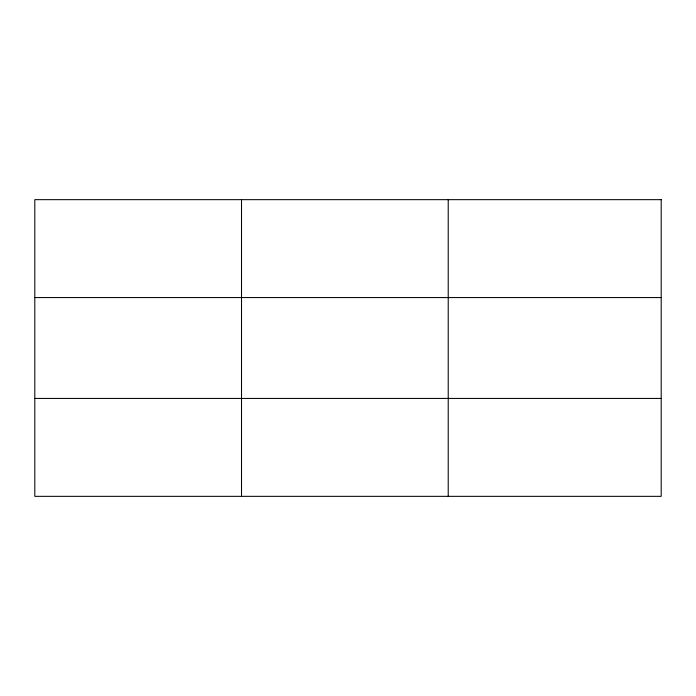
<?xml version="1.0" encoding="UTF-8"?>
<svg xmlns="http://www.w3.org/2000/svg" width="696" height="696" viewBox="0 0 696 696"><rect width="100%" height="100%" fill="white"/><g stroke="black" fill="none" stroke-linecap="round" stroke-linejoin="round"><path stroke-width="1.04" d="M241.512 496.344L241.512 199.656M448.224 496.344L448.224 199.656M34.8 297.566L661.2 297.566M34.8 398.434L661.2 398.434M661.2 199.656L661.2 496.344L34.8 496.344L34.8 199.656L661.2 199.656"/></g></svg>
